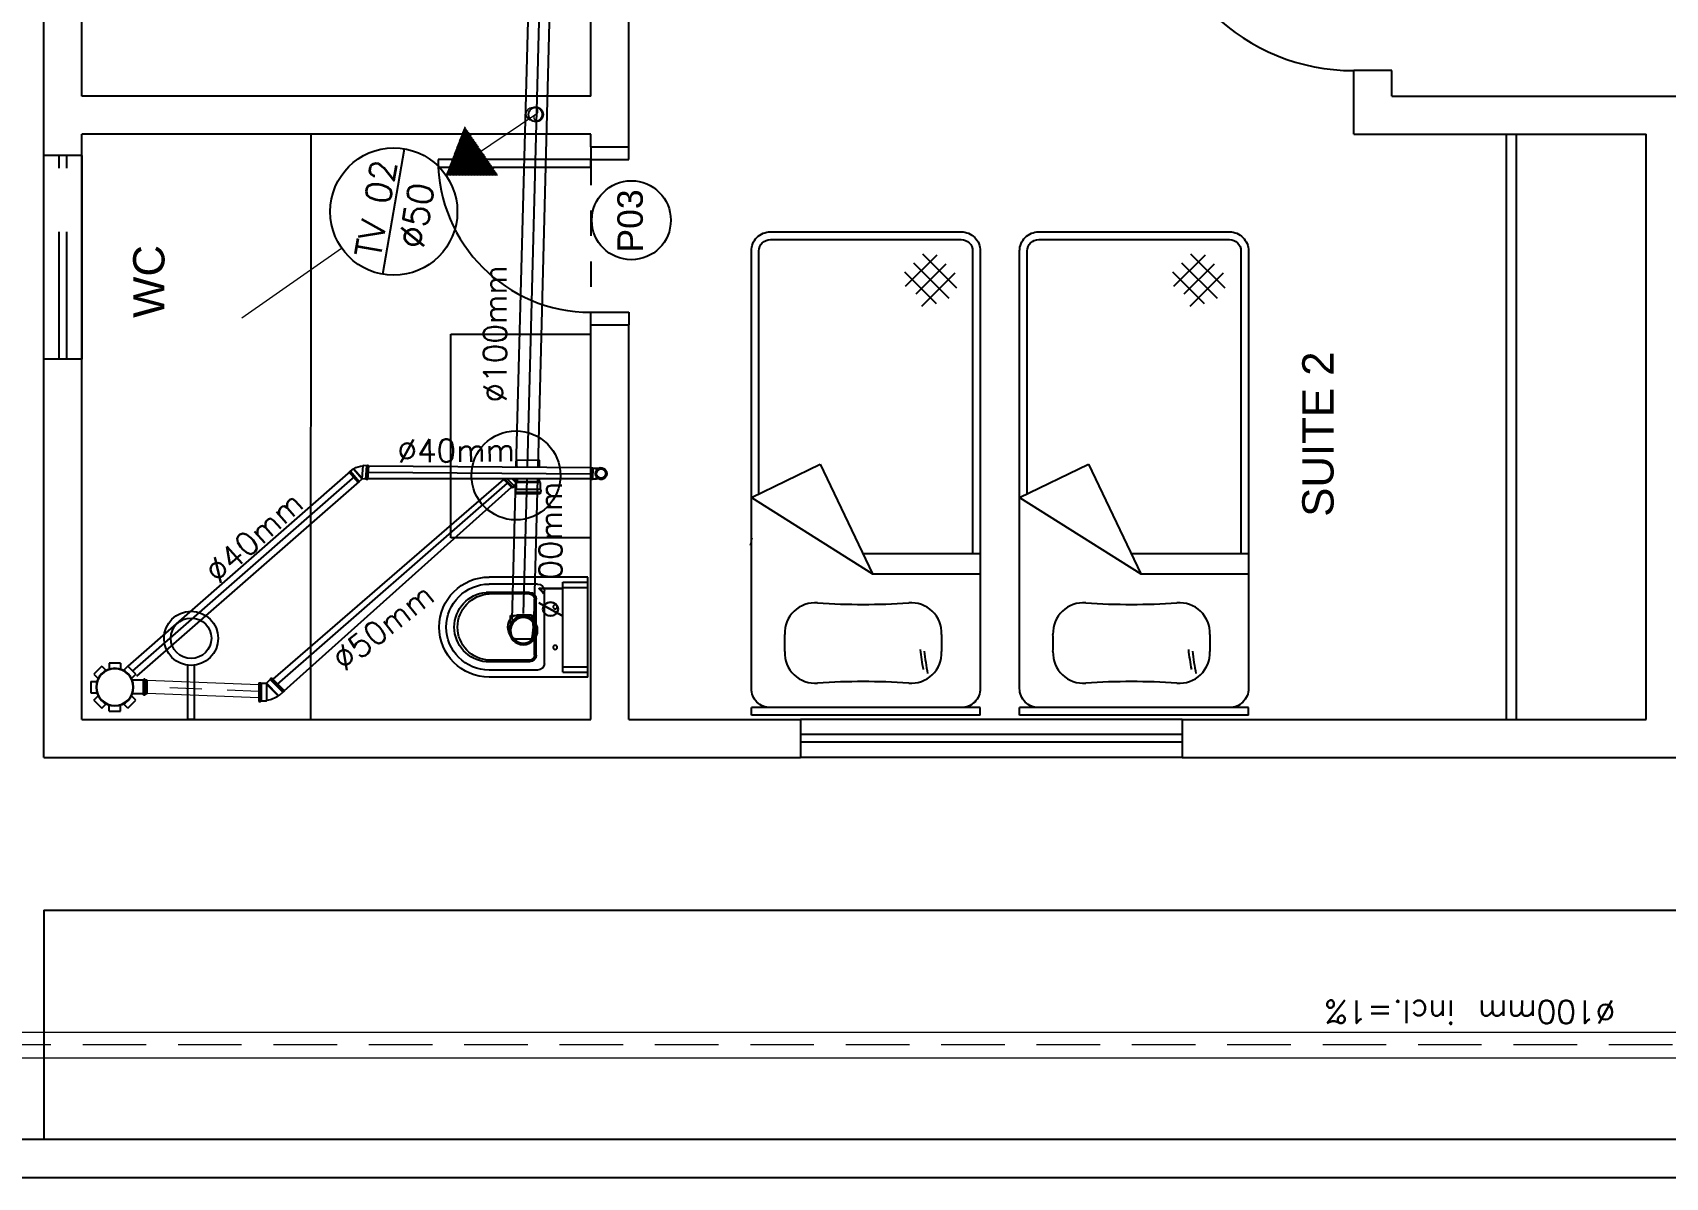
# Model space of a CAD drawing. Header units: millimetres. Extents: x 2426 to 2585, y 1215 to 1309.
# Drawn here: x 2509.49 to 2515.91, y 1247.3 to 1251.8 of the extents above; entities that cross this region are included whole.
import ezdxf
from ezdxf.enums import TextEntityAlignment as Align

# ---------------------------------------------------------------- set-up
doc = ezdxf.new("R2010")
doc.units = ezdxf.units.MM
for name, pattern in [('DASHED', [0.75, 0.5, -0.25]), ('HIDDEN', [0.375, 0.25, -0.125]), ('HIDDEN2', [0.1875, 0.125, -0.0625])]:
    doc.linetypes.add(name, pattern=pattern)
for name, color, linetype in [('01', 1, 'Continuous'), ('02', 2, 'Continuous'), ('A-PEN-08', 8, 'Continuous'), ('A-PEN-B', 5, 'Continuous'), ('A-PEN-C', 4, 'Continuous'), ('A-PEN-G', 3, 'Continuous'), ('A-PEN-M', 6, 'Continuous'), ('CONEXAO_ESGOTO', 7, 'Continuous'), ('DETALHE_CONEXAO_EG', 3, 'Continuous'), ('DIVERSOS', 4, 'Continuous'), ('HATCH', 8, 'Continuous'), ('PORTAS', 3, 'Continuous'), ('PROJEÇÃO', 8, 'HIDDEN2'), ('TEXTO2', 3, 'Continuous'), ('TUBULAÇÃO_ESGOTO', 6, 'Continuous'), ('TXT_0', 7, 'Continuous')]:
    doc.layers.add(name, color=color, linetype=linetype)
doc.styles.add('ADITIVOCAD', font='ROMANS.shx')
doc.styles.add('CARIMBO_DADOS', font='arial.ttf', dxfattribs={"height": 0.1})
doc.styles.add('ROMANS', font='romans', dxfattribs={"height": 0.1})
doc.styles.add('SANSSERIF', font='sas_____.pfb', dxfattribs={"height": 1})

# ---------------------------------------------------------------- blocks, each defined once
blk = doc.blocks.new('Ads_egD_90j100-s')
for p, q in [((0.0267, 0.0498), (0.0588, 0.0498)), ((0.0588, -0.0498), (0.0588, 0.0498)), ((0.0267, -0.0498), (0.0588, -0.0498))]:
    blk.add_line(p, q)
for radius in [0.0565, 0.05]:
    blk.add_circle((0, 0), radius)
blk = doc.blocks.new('Adh_Afn')
blk.add_line((-0.25, 0), (0.25, 0))
blk.add_circle((0, 0), 0.25)
at = {"flags": 8}
for tag, p in [('$AF', (0, 0.0703)), ('$DIAM', (0, -0.0909))]:
    blk.add_attdef(tag, text='', height=0.1, dxfattribs=at).set_placement(p, align=Align.MIDDLE)
blk = doc.blocks.new('Ads_egD_cxs150x150x50-p')
for p, q in [((-0.0825, 0.0514), (-0.0514, 0.0825)), ((-0.0514, 0.0825), (-0.0343, 0.0655)), ((-0.022, 0.0947), (-0.022, 0.0706)), ((-0.022, 0.0947), (0.022, 0.0947)), ((0.022, 0.0947), (0.022, 0.0706)), ((0.0514, 0.0825), (0.0343, 0.0655)), ((0.0514, 0.0825), (0.0825, 0.0514)), ((-0.0947, 0.022), (-0.0706, 0.022)), ((-0.0947, -0.022), (-0.0947, 0.022)), ((-0.0825, 0.0514), (-0.0655, 0.0343)), ((0.0825, 0.0514), (0.0655, 0.0343)), ((0.1124, 0.0268), (0.069, 0.0268)), ((0.1124, 0.0287), (0.1124, -0.0287)), ((0.1175, 0.0312), (0.1148, 0.0312)), ((0.12, 0.0287), (0.12, -0.0287)), ((0.1269, 0.0268), (0.12, 0.0268)), ((0.1269, 0.0268), (0.1269, -0.0268)), ((-0.0947, -0.022), (-0.0706, -0.022)), ((-0.0825, -0.0514), (-0.0655, -0.0343)), ((-0.0514, -0.0825), (-0.0825, -0.0514)), ((0.0825, -0.0514), (0.0514, -0.0825)), ((0.0825, -0.0514), (0.0655, -0.0343)), ((0.1124, -0.0268), (0.069, -0.0268)), ((0.1175, -0.0312), (0.1148, -0.0312)), ((0.1269, -0.0268), (0.12, -0.0268)), ((-0.0514, -0.0825), (-0.0343, -0.0655)), ((-0.022, -0.0947), (-0.022, -0.0706)), ((0.022, -0.0947), (-0.022, -0.0947)), ((0.022, -0.0947), (0.022, -0.0706)), ((0.0514, -0.0825), (0.0343, -0.0655))]:
    blk.add_line(p, q)
for radius in [0.074, 0.072]:
    blk.add_circle((0, 0), radius)
for centre, start, end in [((0.1148, 0.0287), 90, 180), ((0.1175, 0.0287), 360, 90), ((0.1148, -0.0287), 180, 270), ((0.1175, -0.0287), 270, 0)]:
    blk.add_arc(centre, 0.00245, start, end)
blk = doc.blocks.new('Ads_egD_90j40-s')
for p, q in [((0.0096, 0.0202), (0.0174, 0.0202)), ((0.0191, 0.0214), (0.0174, 0.0202)), ((0.0174, 0.0202), (0.0174, 0.014)), ((0.0191, 0.0124), (0.0191, 0.0214)), ((0.0323, 0.0214), (0.0191, 0.0214)), ((0.0343, 0.0223), (0.0323, 0.0214)), ((0.0323, 0.0214), (0.0323, -0.0214)), ((0.0382, 0.0223), (0.0343, 0.0223)), ((0.0343, 0.0223), (0.0343, -0.0223)), ((0.0382, 0.0223), (0.0382, -0.0223)), ((0.0096, -0.0202), (0.0174, -0.0202)), ((0.0174, -0.0202), (0.0174, -0.014)), ((0.0191, -0.0214), (0.0174, -0.0202)), ((0.0191, -0.0124), (0.0191, -0.0214)), ((0.0323, -0.0214), (0.0191, -0.0214)), ((0.0343, -0.0223), (0.0323, -0.0214)), ((0.0382, -0.0223), (0.0343, -0.0223))]:
    blk.add_line(p, q)
for radius in [0.0223, 0.0184]:
    blk.add_circle((0, 0), radius)
blk = doc.blocks.new('Ads_egD_90j40-d')
for p, q in [((0, 0.0202), (0.0096, 0.0202)), ((0.0096, 0.0202), (0.0174, 0.0202)), ((0.0191, 0.0214), (0.0174, 0.0202)), ((0.0174, 0.0202), (0.0174, -0.0202)), ((0.0323, 0.0214), (0.0191, 0.0214)), ((0.0191, -0.0214), (0.0191, 0.0214)), ((0.0343, 0.0223), (0.0323, 0.0214)), ((0.0323, 0.0214), (0.0323, -0.0214)), ((0.0343, 0.0223), (0.0343, -0.0223)), ((0.0382, 0.0223), (0.0343, 0.0223)), ((0.0382, 0.0223), (0.0382, -0.0223)), ((0, -0.0202), (0.0096, -0.0202)), ((0.0096, -0.0202), (0.0174, -0.0202)), ((0.0191, -0.0214), (0.0174, -0.0202)), ((0.0323, -0.0214), (0.0191, -0.0214)), ((0.0343, -0.0223), (0.0323, -0.0214)), ((0.0382, -0.0223), (0.0343, -0.0223))]:
    blk.add_line(p, q)
for radius, start, end in [(0.0223, 64.62318, 295.37682), (0.0202, 90, 270)]:
    blk.add_arc((0, 0), radius, start, end)
blk = doc.blocks.new('Ads_egD_45j40-p')
for p, q in [((-0.0321, -0.0005), (-0.0302, 0.0001)), ((-0.0302, 0.0001), (-0.0214, 0.0088)), ((0.0001, -0.0302), (-0.0302, 0.0001)), ((0.0088, -0.0214), (-0.0214, 0.0088)), ((-0.0214, 0.0088), (-0.0197, 0.0088)), ((-0.0197, 0.0088), (0.0077, -0.0185)), ((0.0088, 0.0214), (0.0077, 0.0202)), ((0.0077, -0.0185), (0.0077, 0.0202)), ((0.0216, 0.0214), (0.0088, 0.0214)), ((0.0088, 0.0214), (0.0088, -0.0214)), ((0.023, 0.0223), (0.0216, 0.0214)), ((0.0216, 0.0214), (0.0216, -0.0214)), ((0.0269, 0.0223), (0.023, 0.0223)), ((0.023, 0.0223), (0.023, -0.0223)), ((0.0269, -0.0223), (0.0269, 0.0223)), ((-0.0349, -0.0033), (-0.0321, -0.0005)), ((-0.0033, -0.0349), (-0.0349, -0.0033)), ((-0.0005, -0.0321), (-0.0321, -0.0005)), ((-0.0033, -0.0349), (-0.0005, -0.0321)), ((-0.0005, -0.0321), (0.0001, -0.0302)), ((0.0001, -0.0302), (0.0088, -0.0214)), ((0.0077, -0.0185), (0.0088, -0.0214)), ((0.0216, -0.0214), (0.0088, -0.0214)), ((0.023, -0.0223), (0.0216, -0.0214)), ((0.0269, -0.0223), (0.023, -0.0223))]:
    blk.add_line(p, q)
blk.add_arc((0.0151, -0.0364), 0.0572, 97.4168, 127.5832)

msp = doc.modelspace()

# ---------------------------------------------------------------- hatches: boundary and pattern name
at = {"layer": 'HATCH', "lineweight": 15}
h = msp.add_hatch(dxfattribs=at)
h.set_pattern_fill('LINE,_O', color=256, scale=0.001, angle=687.2343)
h.set_pattern_definition([(327.23429588, (288.1234186, 1506.3875563), (0.0017183257805, 0.002669827993), [])])
h.paths.add_polyline_path([(2511.3205, 1251.2409), (2511.1888, 1251.4329), (2511.1152, 1251.2413)])

# ---------------------------------------------------------------- linework, layer by layer
for p, q in [((2511.3915, 1250.0932), (2511.3946, 1250.0963)), ((2511.4827, 1250.1208), (2511.3945, 1250.1204)), ((2511.3946, 1250.0963), (2511.3945, 1250.1204)), ((2511.3946, 1250.0963), (2511.3979, 1250.0932)), ((2511.4828, 1250.0925), (2511.4827, 1250.1208)), ((2511.3422, 1250.0461), (2511.3439, 1250.0478)), ((2511.3422, 1250.0461), (2511.376, 1250.0126)), ((2511.3461, 1250.0478), (2511.3789, 1250.0153)), ((2511.3557, 1250.0478), (2511.3836, 1250.0201)), ((2511.3926, 1250.0308), (2511.3756, 1250.0478)), ((2511.376, 1250.0126), (2511.3787, 1250.0154)), ((2511.3935, 1250.0333), (2511.3789, 1250.0478)), ((2511.3816, 1250.0153), (2511.3836, 1250.0174)), ((2511.3835, 1250.0202), (2511.3894, 1250.0262)), ((2511.3911, 1250.0264), (2511.3986, 1250.0478)), ((2511.3917, 1250.0253), (2511.3917, 1250.0054)), ((2511.4863, 1250.0327), (2511.3932, 1250.0323)), ((2511.483, 1250.0369), (2511.3946, 1250.0365)), ((2511.483, 1250.0369), (2511.483, 1250.0477)), ((2511.4863, 1250.0327), (2511.483, 1250.0369)), ((2511.4863, 1250.0327), (2511.4864, 1250.0058)), ((2511.3891, 1250.0025), (2511.3891, 1249.9973)), ((2511.3918, 1249.9944), (2511.3918, 1249.9888)), ((2511.4865, 1249.9892), (2511.3918, 1249.9888)), ((2511.4862, 1250.0058), (2511.3919, 1250.0054)), ((2511.4862, 1249.9948), (2511.392, 1249.9944)), ((2511.4864, 1249.9948), (2511.4865, 1249.9892)), ((2511.4891, 1250.0029), (2511.4891, 1249.9977))]:
    msp.add_line(p, q)
for centre, radius, start, end in [((2511.3802, 1250.0167), 0.00194, 225.23281, 315.23281), ((2511.3823, 1250.0187), 0.00194, 315.23281, 45.23281), ((2511.3904, 1250.0253), 0.0013, 0.23281, 135.23281), ((2511.392, 1250.0025), 0.00289, 90.23281, 180.23281), ((2511.392, 1249.9973), 0.00289, 180.23281, 270.23281), ((2511.4862, 1250.0029), 0.00289, 0.23281, 90.23281), ((2511.4862, 1249.9977), 0.00289, 270.23281, 0.23281)]:
    msp.add_arc(centre, radius, start, end)
at = {"layer": '01', "color": 253}
for p, q in [((2513.0456, 1250.9272), (2512.9215, 1250.8031)), ((2512.9885, 1250.9326), (2513.1228, 1250.7984)), ((2514.1003, 1250.9272), (2513.9762, 1250.8031)), ((2514.0432, 1250.9326), (2514.1774, 1250.7984)), ((2512.9178, 1250.8619), (2513.0423, 1250.7374)), ((2512.9532, 1250.8973), (2513.0928, 1250.7576)), ((2513.0809, 1250.8918), (2512.9623, 1250.7731)), ((2513.1163, 1250.8565), (2512.9852, 1250.7254)), ((2513.9725, 1250.8619), (2514.097, 1250.7374)), ((2514.0078, 1250.8973), (2514.1474, 1250.7576)), ((2514.1356, 1250.8918), (2514.0169, 1250.7731)), ((2514.171, 1250.8565), (2514.0399, 1250.7254)), ((2512.3162, 1249.9747), (2512.5864, 1250.105)), ((2512.5864, 1250.105), (2512.7923, 1249.6742)), ((2513.3709, 1249.9747), (2513.6411, 1250.105)), ((2513.6411, 1250.105), (2513.8469, 1249.6742)), ((2512.3162, 1249.9747), (2512.7923, 1249.6742)), ((2513.3709, 1249.9747), (2513.8469, 1249.6742)), ((2512.754, 1249.7542), (2513.2162, 1249.7542)), ((2513.8087, 1249.7542), (2514.2709, 1249.7542)), ((2511.4759, 1249.634), (2511.2856, 1249.634)), ((2512.7923, 1249.6742), (2513.2162, 1249.6742)), ((2513.8469, 1249.6742), (2514.2709, 1249.6742)), ((2511.444, 1249.6016), (2511.2736, 1249.6016)), ((2511.444, 1249.5952), (2511.2856, 1249.5952)), ((2511.4642, 1249.355), (2511.4642, 1249.575)), ((2511.4705, 1249.355), (2511.4705, 1249.575)), ((2511.5024, 1249.3225), (2511.5024, 1249.6074)), ((2511.5748, 1249.6213), (2511.6736, 1249.6213)), ((2511.4523, 1249.5118), (2511.3941, 1249.5118)), ((2511.4105, 1249.5119), (2511.4105, 1249.5104)), ((2511.4523, 1249.4182), (2511.3941, 1249.4182)), ((2510.1004, 1249.1021), (2510.1004, 1249.3155)), ((2510.1269, 1249.1021), (2510.1269, 1249.3155)), ((2511.444, 1249.3284), (2511.2736, 1249.3284)), ((2511.444, 1249.3348), (2511.2856, 1249.3348)), ((2511.5748, 1249.3087), (2511.6736, 1249.3087)), ((2511.4759, 1249.296), (2511.2856, 1249.296)), ((2510.1269, 1249.1021), (2510.1004, 1249.1021))]:
    msp.add_line(p, q, dxfattribs=at)
for points in [[(2512.3462, 1249.9892), (2512.3462, 1250.9435, -0.414214), (2512.3912, 1250.9885), (2513.1412, 1250.9885, -0.414214), (2513.1862, 1250.9435), (2513.1862, 1249.7542, -0.414214)], [(2513.4009, 1249.9892), (2513.4009, 1250.9435, -0.414214), (2513.4459, 1250.9885), (2514.1959, 1250.9885, -0.414214), (2514.2409, 1250.9435), (2514.2409, 1249.7542, -0.414214)]]:
    msp.add_lwpolyline(points, format="xyb", dxfattribs=at)
for radius in [0.1063, 0.0797]:
    msp.add_circle((2510.1136, 1249.421), radius, dxfattribs=at)
for centre, radius, start, end in [((2512.5673, 1249.4407), 0.12, 85.4378, 182.14466), ((2512.7558, 1252.1684), 2.6142, 266.07456, 273.92544), ((2512.9443, 1249.4407), 0.12, 357.85534, 94.5622), ((2513.622, 1249.4407), 0.12, 85.4378, 182.14466), ((2513.8105, 1252.1684), 2.6142, 266.07456, 273.92544), ((2513.999, 1249.4407), 0.12, 357.85534, 94.5622), ((2511.5492, 1249.4025), 0.8988, 357.85534, 2.14466), ((2513.9624, 1249.4025), 0.8988, 177.85534, 182.14466), ((2512.6039, 1249.4025), 0.8988, 357.85534, 2.14466), ((2515.017, 1249.4025), 0.8988, 177.85534, 182.14466), ((2513.8733, 1249.473), 0.8988, 186.1446, 191.22803), ((2513.8908, 1249.4574), 0.8988, 185.55336, 191.22803), ((2514.928, 1249.473), 0.8988, 186.1446, 191.22803), ((2514.9455, 1249.4574), 0.8988, 185.55336, 191.22803), ((2512.5673, 1249.3644), 0.12, 177.85534, 274.5622), ((2512.9443, 1249.3644), 0.12, 265.4378, 2.14466), ((2513.622, 1249.3644), 0.12, 177.85534, 274.5622), ((2513.999, 1249.3644), 0.12, 265.4378, 2.14466), ((2512.7558, 1246.6367), 2.6142, 86.07456, 93.92544), ((2513.8105, 1246.6367), 2.6142, 86.07456, 93.92544)]:
    msp.add_arc(centre, radius, start, end, dxfattribs=at)
at = {"layer": '01', "color": 253, "extrusion": (0, 0, -1)}
for centre, major_axis, start_param, end_param in [((2511.2856, 1249.465), (-0.1195, 0.1195), 3.926991, 7.068583), ((2511.4759, 1249.6074), (-0.0188, 0.0188), 0.785398, 2.356194), ((2511.2856, 1249.465), (-0.097, 0.097), 4.015064, 6.98051), ((2511.2916, 1249.465), (-0.0922, -0.0922), 5.543175, 8.593992), ((2511.444, 1249.575), (-0.0188, 0.0188), 0.785398, 2.356194), ((2511.444, 1249.575), (-0.0143, 0.0143), 0.785398, 2.356194), ((2511.415, 1249.465), (-0.0398, -0.0398), 0.072742, 1.498055), ((2511.3941, 1249.4831), (-0.0203, 0.0203), -0.072742, 0.785398), ((2511.1983, 1249.4585), (-0.1836, -0.1836), 3.720465, 3.902095), ((2511.545, 1249.5447), (-0.00564, -0.00564), 2.356194490189015, 8.639379797368601), ((2511.1983, 1249.4714), (-0.1836, 0.1836), 2.38109, 2.56272), ((2511.3941, 1249.4469), (-0.0203, -0.0203), 5.497787, 6.355927), ((2511.545, 1249.3853), (-0.00564, -0.00564), 2.356194490189015, 8.639379797368601), ((2511.444, 1249.355), (-0.0188, -0.0188), 3.926991, 5.497787), ((2511.444, 1249.355), (-0.0143, -0.0143), 3.926991, 5.497787), ((2511.4759, 1249.3225), (-0.0188, -0.0188), 3.926991, 5.497787)]:
    msp.add_ellipse(centre, major_axis=major_axis, ratio=1, start_param=start_param, end_param=end_param, dxfattribs=at)
at = {"layer": '02', "color": 253}
for p, q in [((2511.6736, 1249.6616), (2511.2856, 1249.6616)), ((2511.5748, 1249.6416), (2511.6736, 1249.6416)), ((2511.5748, 1249.2883), (2511.5748, 1249.6416)), ((2511.6736, 1249.2683), (2511.6736, 1249.6616)), ((2511.6736, 1249.2683), (2511.2856, 1249.2683)), ((2511.5748, 1249.2883), (2511.6736, 1249.2883)), ((2512.3162, 1249.1185), (2512.3162, 1249.1485)), ((2513.2162, 1249.1485), (2512.3162, 1249.1485)), ((2513.2162, 1249.1185), (2512.3162, 1249.1185)), ((2513.2162, 1249.1185), (2513.2162, 1249.1485)), ((2513.3709, 1249.1185), (2513.3709, 1249.1485)), ((2514.2709, 1249.1485), (2513.3709, 1249.1485)), ((2514.2709, 1249.1185), (2513.3709, 1249.1185)), ((2514.2709, 1249.1185), (2514.2709, 1249.1485))]:
    msp.add_line(p, q, dxfattribs=at)
for points in [[(2512.3912, 1249.1485, -0.414214), (2512.3162, 1249.2235), (2512.3162, 1250.9435, -0.414214), (2512.3912, 1251.0185), (2513.1412, 1251.0185, -0.414214), (2513.2162, 1250.9435), (2513.2162, 1249.2235, -0.414214), (2513.1412, 1249.1485)], [(2513.4459, 1249.1485, -0.414214), (2513.3709, 1249.2235), (2513.3709, 1250.9435, -0.414214), (2513.4459, 1251.0185), (2514.1959, 1251.0185, -0.414214), (2514.2709, 1250.9435), (2514.2709, 1249.2235, -0.414214), (2514.1959, 1249.1485)]]:
    msp.add_lwpolyline(points, format="xyb", dxfattribs=at)
at = {"layer": '02', "color": 253, "extrusion": (0, 0, -1)}
msp.add_ellipse((2511.2856, 1249.465), major_axis=(-0.1391, 0.1391), ratio=1, start_param=3.926991, end_param=7.068583, dxfattribs=at)
at = {"layer": 'A-PEN-08', "color": 253, "ltscale": 7}
msp.add_arc((2514.6846, 1252.4534), 0.8011, 182.9376, 270, dxfattribs=at)
at = {"layer": 'A-PEN-B', "color": 6, "ltscale": 0.25}
for p, q in [((2511.3917, 1250.0932), (2511.5576, 1256.3449)), ((2511.436, 1250.0929), (2511.5996, 1256.3449)), ((2511.4777, 1250.0926), (2511.6401, 1256.3449)), ((2510.7402, 1250.0774), (2509.8651, 1249.3117)), ((2511.6864, 1250.091), (2510.8119, 1250.0976)), ((2510.7567, 1250.0579), (2509.8816, 1249.2922)), ((2510.774, 1250.0379), (2509.899, 1249.2722)), ((2510.436, 1249.261), (2511.3432, 1250.0455)), ((2510.4517, 1249.239), (2511.357, 1250.0306)), ((2510.4796, 1249.2141), (2511.3731, 1250.0145)), ((2511.6931, 1250.0475), (2510.8086, 1250.0483)), ((2511.6846, 1250.0655), (2510.8101, 1250.0722)), ((2511.3758, 1249.4949), (2511.3905, 1250.0478)), ((2511.421, 1249.5187), (2511.4348, 1250.0477)), ((2511.4624, 1249.5033), (2511.4766, 1250.0477))]:
    msp.add_line(p, q, dxfattribs=at)
at = {"layer": 'A-PEN-B', "color": 253}
for p, q in [((2509.5346, 1248.9524), (2509.5346, 1256.1524)), ((2509.6846, 1251.5524), (2509.6846, 1253.9024)), ((2511.6846, 1251.5524), (2511.6846, 1252.7024)), ((2511.6846, 1251.5524), (2511.6846, 1252.7024)), ((2511.8346, 1251.3524), (2511.8346, 1252.5524)), ((2514.6846, 1251.4024), (2514.6846, 1251.6524)), ((2514.8346, 1251.6524), (2514.6846, 1251.6524)), ((2514.8346, 1251.5524), (2514.8346, 1251.6524)), ((2511.6846, 1251.5524), (2509.6846, 1251.5524)), ((2514.6846, 1251.4024), (2514.6846, 1251.5524)), ((2514.8346, 1251.5524), (2515.9846, 1251.5524)), ((2511.6846, 1251.4024), (2509.6846, 1251.4024)), ((2509.6846, 1249.1024), (2509.6846, 1251.4024)), ((2511.6846, 1251.3524), (2511.6846, 1251.4024)), ((2514.6846, 1251.4024), (2515.8346, 1251.4024)), ((2515.8346, 1249.1024), (2515.8346, 1251.4024)), ((2509.6849, 1251.3186), (2509.5349, 1251.3186)), ((2511.6846, 1251.3524), (2511.8346, 1251.3524)), ((2511.6846, 1249.1024), (2511.6846, 1250.6524)), ((2511.6846, 1250.6524), (2511.8346, 1250.6524)), ((2511.8346, 1249.1024), (2511.8346, 1250.6524)), ((2509.6849, 1250.5186), (2509.5349, 1250.5186)), ((2509.6846, 1249.1024), (2511.6846, 1249.1024)), ((2511.8346, 1249.1024), (2512.5096, 1249.1024)), ((2512.5096, 1249.1024), (2512.5096, 1248.9524)), ((2514.0096, 1249.1024), (2515.8346, 1249.1024)), ((2514.0096, 1249.1024), (2514.0096, 1248.9524)), ((2509.5346, 1248.9524), (2512.5096, 1248.9524)), ((2514.0096, 1248.9524), (2515.9846, 1248.9524)), ((2509.5346, 1248.3524), (2516.5846, 1248.3524)), ((2509.5346, 1248.3524), (2509.5346, 1247.4524)), ((2506.0346, 1247.4524), (2535.7346, 1247.4524)), ((2505.8846, 1247.3024), (2535.8846, 1247.3024))]:
    msp.add_line(p, q, dxfattribs=at)
at = {"layer": 'A-PEN-C', "color": 253}
for p, q in [((2509.5349, 1250.5186), (2509.5349, 1251.3186)), ((2509.6849, 1250.5186), (2509.6849, 1251.3186)), ((2514.0096, 1249.1024), (2512.5096, 1249.1024)), ((2514.0096, 1248.9524), (2512.5096, 1248.9524))]:
    msp.add_line(p, q, dxfattribs=at)
msp.add_circle((2511.8443, 1251.064), 0.1552, dxfattribs=at)
at = {"layer": 'A-PEN-G', "color": 253, "linetype": 'DASHED'}
for p, q in [((2509.5949, 1250.5186), (2509.5949, 1251.3186)), ((2509.6249, 1250.5186), (2509.6249, 1251.3186))]:
    msp.add_line(p, q, dxfattribs=at)
at = {"layer": 'A-PEN-G', "color": 253}
for p, q in [((2514.0096, 1249.0424), (2512.5096, 1249.0424)), ((2514.0096, 1249.0124), (2512.5096, 1249.0124))]:
    msp.add_line(p, q, dxfattribs=at)
at = {"layer": 'A-PEN-M', "color": 253}
for p, q in [((2510.5846, 1249.1024), (2510.5851, 1251.4024)), ((2515.2846, 1249.1024), (2515.2846, 1251.4024)), ((2515.3246, 1249.1024), (2515.3246, 1251.4024)), ((2511.1346, 1249.816), (2511.1346, 1250.616)), ((2511.1346, 1250.616), (2511.6846, 1250.616)), ((2511.6846, 1249.816), (2511.1346, 1249.816))]:
    msp.add_line(p, q, dxfattribs=at)
at = {"layer": 'A-PEN-M', "color": 253, "linetype": 'HIDDEN2', "ltscale": 0.25}
msp.add_line((2511.6846, 1251.3024), (2511.6846, 1250.7024), dxfattribs=at)
at = {"layer": 'A-PEN-M', "color": 253}
msp.add_circle((2511.3908, 1250.0613), 0.175, dxfattribs=at)
at = {"layer": 'DETALHE_CONEXAO_EG', "lineweight": 15}
msp.add_line((2512.3122, 1249.7869), (2512.3209, 1249.8155), dxfattribs=at)
for radius in [0.03, 0.0275]:
    msp.add_circle((2511.469, 1251.4798), radius, dxfattribs=at)
for centre, radius, start, end in [((2511.4547, 1251.4818), 0.025, 90.10138, 270.09737), ((2511.469, 1251.4798), 0.025, 270.10011, 90.0961), ((2511.4634, 1251.4923), 0.0137, 294.12556, 66.07319), ((2511.4746, 1251.4674), 0.0137, 114.12556, 246.07319)]:
    msp.add_arc(centre, radius, start, end, dxfattribs=at)
at = {"layer": 'DIVERSOS', "lineweight": 15}
for p, q in [((2511.469, 1251.4798), (2511.1152, 1251.2413)), ((2510.3136, 1250.6811), (2510.7054, 1250.9549))]:
    msp.add_line(p, q, dxfattribs=at)
at = {"layer": 'PORTAS', "color": 253}
for p, q in [((2511.6846, 1251.3024), (2511.0846, 1251.3024)), ((2511.0846, 1251.3024), (2511.0846, 1251.2724)), ((2511.6846, 1251.3524), (2511.6846, 1251.3024)), ((2511.6846, 1251.3024), (2511.8346, 1251.3024)), ((2511.6846, 1251.2724), (2511.6846, 1251.3024)), ((2511.8346, 1251.3024), (2511.8346, 1251.3524)), ((2511.0846, 1251.2724), (2511.6846, 1251.2724)), ((2511.6846, 1250.6524), (2511.6846, 1250.7024)), ((2511.6846, 1250.7024), (2511.8346, 1250.7024)), ((2511.8346, 1250.7024), (2511.8346, 1250.6524))]:
    msp.add_line(p, q, dxfattribs=at)
at = {"layer": 'PROJEÇÃO', "color": 253, "linetype": 'ByBlock'}
msp.add_arc((2511.6846, 1251.3024), 0.6, 180, 270, dxfattribs=at)
at = {"layer": 'TUBULAÇÃO_ESGOTO', "lineweight": 15}
for p, q in [((2510.3804, 1249.2378), (2509.9407, 1249.2548)), ((2510.3804, 1249.1867), (2509.9407, 1249.2037)), ((2506.8319, 1247.8726), (2519.3124, 1247.8726)), ((2506.8319, 1247.7726), (2519.3124, 1247.7726))]:
    msp.add_line(p, q, dxfattribs=at)
at = {"layer": 'TUBULAÇÃO_ESGOTO', "linetype": 'HIDDEN2', "lineweight": 15}
msp.add_line((2510.3804, 1249.2123), (2509.9407, 1249.2293), dxfattribs=at)
at = {"layer": 'TUBULAÇÃO_ESGOTO', "linetype": 'HIDDEN', "lineweight": 15}
msp.add_line((2519.3124, 1247.8228), (2506.8319, 1247.8225), dxfattribs=at)

# ---------------------------------------------------------------- block references
at = {"layer": 'DETALHE_CONEXAO_EG', "lineweight": 15}
for p, xscale, yscale, zscale, rotation in [((2510.7771, 1250.0748), -1.217443248645263, 1.217443248645263, 1.217443248645263, 40.63378271644439), ((2510.4243, 1249.2095), -1.628017698665571, 1.628017698665571, 1.628017698665571, 225.0000000000553)]:
    msp.add_blockref('Ads_egD_45j40-p', p, dxfattribs=dict(at, xscale=xscale, yscale=yscale, zscale=zscale, rotation=rotation))
for name, p, rotation in [('Ads_egD_90j40-d', (2511.7246, 1250.0686), 180), ('Ads_egD_90j40-s', (2511.7258, 1250.0683), 178.9681288858986)]:
    msp.add_blockref(name, p, dxfattribs=dict(at, rotation=rotation))
at = {"layer": 'DETALHE_CONEXAO_EG', "lineweight": 15, "extrusion": (0, 0, -1), "zscale": -1}
for name, p, rotation in [('Ads_egD_90j100-s', (-2511.4196, 1249.4521), 90.01960789338142), ('Ads_egD_cxs150x150x50-p', (-2509.8138, 1249.2291), 179.9252178224533)]:
    msp.add_blockref(name, p, dxfattribs=dict(at, rotation=rotation))
at = {"layer": 'DIVERSOS', "lineweight": 15}
ref = msp.add_blockref('Adh_Afn', (2510.9103, 1251.0981), dxfattribs=dict(at, rotation=80.21724266812912))
ref.add_attrib('$AF', 'TV 02', dxfattribs={"layer": 'TXT_0', "height": 0.1, "rotation": 80.21724, "style": 'ADITIVOCAD', "flags": 8}).set_placement((2510.841, 1251.11), align=Align.MIDDLE)
ref.add_attrib('$DIAM', '%%C50', dxfattribs={"layer": 'TXT_0', "height": 0.1, "rotation": 80.21724, "style": 'ADITIVOCAD', "flags": 8}).set_placement((2510.9999, 1251.0826), align=Align.MIDDLE)

# ---------------------------------------------------------------- texts
at = {"layer": 'A-PEN-C', "color": 253, "style": 'CARIMBO_DADOS'}
msp.add_text('P03', height=0.1, rotation=90.1076, dxfattribs=at).set_placement((2511.8898, 1250.937))
at = {"layer": 'CONEXAO_ESGOTO', "lineweight": 15, "style": 'ROMANS'}
for s, rotation, p in [(' %%C100mm', 89.94948, (2511.3535, 1250.5867)), (' %%C40mm', 0.59518, (2511.1257, 1250.114)), (' %%C100mm', 89.94948, (2511.5715, 1249.7362)), (' %%C40mm', 42.0909, (2510.3689, 1249.7646)), (' %%C50mm', 38.30145, (2510.8723, 1249.4113)), (' %%C100mm', 179.94948, (2515.4733, 1247.9973))]:
    msp.add_text(s, height=0.09, rotation=rotation, dxfattribs=at).set_placement(p, align=Align.CENTER)
msp.add_text('incl.=1%', height=0.09, rotation=179.94948, dxfattribs=at).set_placement((2515.0813, 1247.9977))
at = {"layer": 'TEXTO2', "color": 253, "style": 'SANSSERIF'}
for s, p in [('WC', (2510.009, 1250.6803)), ('SUITE 2', (2514.6051, 1249.8985))]:
    msp.add_text(s, height=0.12312, rotation=90, dxfattribs=at).set_placement(p)

doc.saveas('drawing.dxf')
